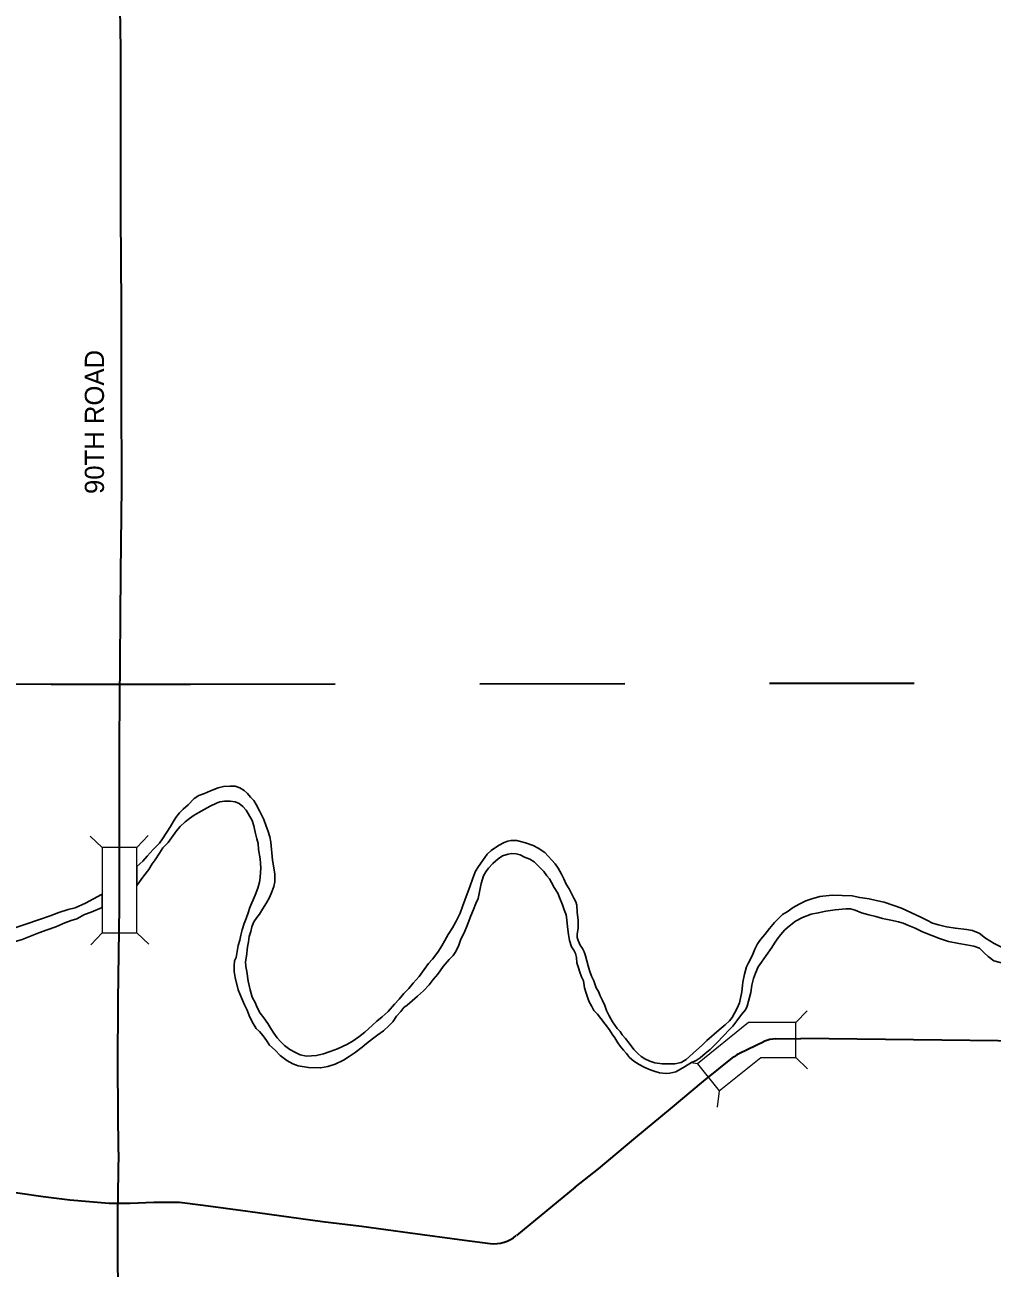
# Model space of a CAD drawing. Extents: x 216.56 to 220.49, y 46.02 to 49.94.
# Drawn here: x 218.294 to 218.963, y 46.839 to 47.698 of the extents above; entities that cross this region are included whole.
import ezdxf
from ezdxf.enums import TextEntityAlignment as Align

# ---------------------------------------------------------------- set-up
doc = ezdxf.new("R2010")
doc.units = 0
doc.header["$LTSCALE"] = 0.0075
doc.linetypes.add('DOT_DASHED', pattern=[7.7, 5, -1.2, 0.3, -1.2])
for name, color, linetype, lineweight in [('14', 7, 'Continuous', 35), ('2', 7, 'DOT_DASHED', 35), ('21', 7, 'Continuous', 13), ('25', 7, 'Continuous', 25)]:
    doc.layers.add(name, color=color, linetype=linetype, lineweight=lineweight)
doc.layers.add('49', color=7, linetype='Continuous')

msp = doc.modelspace()

# ---------------------------------------------------------------- linework, layer by layer
at = {"layer": '14'}
for p, q in [((218.359848, 47.088826), (218.359848, 47.148485)), ((218.358902, 47.024621), (218.359848, 47.088826)), ((218.788068, 46.987879), (218.804924, 46.996023)), ((218.813068, 46.997917), (218.830303, 46.998106)), ((218.763068, 46.96875), (218.78428, 46.985606)), ((218.674432, 46.895455), (218.633902, 46.861932)), ((218.598106, 46.858712), (218.61572, 46.856439))]:
    msp.add_line(p, q, dxfattribs=at)
for points in [[(218.359848, 47.148485), (218.359659, 47.203788), (218.360227, 47.258712), (218.360795, 47.319886), (218.361364, 47.379545), (218.361174, 47.444886), (218.361174, 47.503788), (218.360795, 47.567614), (218.360606, 47.623106), (218.360606, 47.681629), (218.359659, 47.738447)], [(218.359091, 46.919697), (218.358523, 46.978409), (218.358902, 47.024621)], [(219.311932, 46.996402), (219.240341, 46.995265), (219.162689, 46.995265), (219.064015, 46.995265), (218.830303, 46.998106)], [(218.674432, 46.895455), (218.69072, 46.908144), (218.716477, 46.929735), (218.740341, 46.949621), (218.763068, 46.96875)], [(218.359091, 46.919697), (218.358333, 46.877462), (218.358333, 46.864205)], [(218.259091, 46.895833), (218.307008, 46.889015), (218.325568, 46.886742), (218.352652, 46.88428)], [(218.352652, 46.88428), (218.367235, 46.88428), (218.383523, 46.885038), (218.401326, 46.885038), (218.417614, 46.882955), (218.448485, 46.878788)], [(218.448485, 46.878788), (218.5, 46.871591), (218.526894, 46.868371), (218.560606, 46.863826), (218.598106, 46.858712)], [(218.358333, 46.864205), (218.358523, 46.808523), (218.358712, 46.734848), (218.35928, 46.684091), (218.358902, 46.63447), (218.35928, 46.583333), (218.358902, 46.526515)]]:
    msp.add_lwpolyline(points, dxfattribs=at)
for centre, radius, start, end in [((218.813122, 46.978949), 0.018939, 90.22894, 115.7006), ((218.796162, 46.97078), 0.018939, 115.40666, 128.64904), ((218.618529, 46.88004), 0.023674, 263.33253, 310.3127)]:
    msp.add_arc(centre, radius, start, end, dxfattribs=at)
at = {"layer": '2'}
msp.add_line((218.312689, 47.242992), (218.408712, 47.242992), dxfattribs=at)
for points in [[(218.312689, 47.242992), (218.206061, 47.242045), (217.983902, 47.240152)], [(218.408712, 47.242992), (219.133712, 47.243939), (219.318561, 47.244129)]]:
    msp.add_lwpolyline(points, dxfattribs=at)
at = {"layer": '21'}
for p, q in [((218.339583, 47.137879), (218.347727, 47.130114)), ((218.379545, 47.138258), (218.37178, 47.130114)), ((218.347727, 47.071023), (218.339962, 47.062879)), ((218.37178, 47.071023), (218.379924, 47.063258)), ((218.834659, 47.017235), (218.826894, 47.009091)), ((218.835038, 46.977273), (218.826894, 46.985038)), ((218.758902, 46.980682), (218.754545, 46.98125)), ((218.774053, 46.961932), (218.772538, 46.950758))]:
    msp.add_line(p, q, dxfattribs=at)
msp.add_lwpolyline([(218.37178, 47.071023), (218.37178, 47.130114), (218.347727, 47.130114), (218.347727, 47.071023)], close=True, dxfattribs=at)
for points in [[(218.802841, 46.985038), (218.826894, 46.985038), (218.826894, 47.009091), (218.794129, 47.009091), (218.758902, 46.980682)], [(218.758902, 46.980682), (218.774053, 46.961932), (218.802841, 46.985038)]]:
    msp.add_lwpolyline(points, dxfattribs=at)
at = {"layer": '25'}
for points in [[(218.395076, 47.144697), (218.39678, 47.147727), (218.398674, 47.150758), (218.401326, 47.153977), (218.403788, 47.156629), (218.407197, 47.159659), (218.411364, 47.163826), (218.414583, 47.166098), (218.418371, 47.167424), (218.422727, 47.169129), (218.42803, 47.171212), (218.431629, 47.172159), (218.436174, 47.172348)], [(218.436174, 47.172348), (218.439773, 47.172348), (218.442803, 47.171402), (218.445833, 47.169508), (218.448295, 47.167424), (218.450189, 47.164962), (218.452462, 47.1625), (218.454167, 47.159848), (218.456439, 47.155303), (218.45947, 47.149432)], [(218.426705, 47.160795), (218.422348, 47.158712), (218.418182, 47.156439), (218.414583, 47.154356), (218.411364, 47.152462), (218.408144, 47.15), (218.405114, 47.147727), (218.401705, 47.144697), (218.399053, 47.141477)], [(218.451515, 47.148674), (218.447159, 47.155871), (218.444886, 47.158333), (218.442424, 47.160417), (218.439583, 47.161553), (218.436174, 47.162121), (218.432386, 47.162121), (218.429167, 47.161553), (218.426705, 47.160795)], [(218.456818, 47.122348), (218.455682, 47.128788), (218.455492, 47.132955), (218.454735, 47.136174), (218.453409, 47.14072), (218.452652, 47.145076), (218.451515, 47.148674)], [(218.45947, 47.149432), (218.461174, 47.144886), (218.462311, 47.141856), (218.463636, 47.1375), (218.464394, 47.133712), (218.465341, 47.121212)], [(218.37178, 47.116856), (218.375947, 47.120644), (218.378788, 47.124053), (218.382955, 47.128788), (218.3875, 47.133144), (218.389583, 47.136174), (218.395076, 47.144697)], [(218.399053, 47.141477), (218.393371, 47.133523), (218.389773, 47.129735), (218.387311, 47.126136), (218.38447, 47.121591), (218.382386, 47.11875), (218.380114, 47.114962)], [(218.603788, 47.108902), (218.605682, 47.113826), (218.607765, 47.116856), (218.610606, 47.120833), (218.613826, 47.125379), (218.616477, 47.12803), (218.621591, 47.131439), (218.625379, 47.133523)], [(218.625379, 47.133523), (218.62803, 47.13447), (218.630114, 47.134848), (218.63428, 47.134848), (218.636742, 47.13428), (218.640152, 47.133333), (218.645455, 47.131439), (218.649053, 47.129545), (218.653598, 47.126705), (218.660606, 47.11875)], [(218.449811, 47.088636), (218.453409, 47.097159), (218.455303, 47.101894), (218.456439, 47.106061), (218.457008, 47.10928), (218.457386, 47.116098), (218.456818, 47.122348)], [(218.465341, 47.121212), (218.466477, 47.116098), (218.467045, 47.111742), (218.467045, 47.108333), (218.467045, 47.106439), (218.466477, 47.10322), (218.464962, 47.099432), (218.463447, 47.095455), (218.461364, 47.091856), (218.458523, 47.0875)], [(218.650379, 47.116098), (218.646212, 47.120076), (218.643182, 47.12197), (218.639583, 47.123485), (218.636553, 47.125), (218.633712, 47.125758), (218.630871, 47.125947), (218.62822, 47.125568), (218.624242, 47.124242), (218.621212, 47.122348), (218.617614, 47.119129), (218.614583, 47.115909), (218.612689, 47.113258), (218.611174, 47.110417)], [(218.380114, 47.114962), (218.376515, 47.110417), (218.37178, 47.103788), (218.37178, 47.116856)], [(218.66572, 47.09053), (218.663636, 47.095644), (218.6625, 47.098485), (218.660038, 47.102462), (218.658144, 47.105871), (218.656818, 47.108333), (218.654924, 47.110606), (218.652841, 47.113447), (218.650379, 47.116098)], [(218.660606, 47.11875), (218.662689, 47.11572), (218.664962, 47.111742), (218.666667, 47.108333), (218.668182, 47.104735), (218.670455, 47.101515), (218.672727, 47.09697), (218.673674, 47.095076)], [(218.598295, 47.09375), (218.599811, 47.098106), (218.601705, 47.102841), (218.603788, 47.108902)], [(218.611174, 47.110417), (218.60947, 47.105114), (218.608523, 47.099432), (218.607576, 47.094886), (218.605871, 47.091477), (218.604167, 47.087311), (218.602462, 47.082765)], [(218.305303, 47.080492), (218.311932, 47.082955), (218.317803, 47.085227), (218.324242, 47.087311), (218.329167, 47.088447), (218.336364, 47.091667), (218.341856, 47.094697), (218.347348, 47.097538), (218.347727, 47.097727), (218.347727, 47.088636)], [(218.673674, 47.095076), (218.675, 47.092614), (218.675758, 47.090341), (218.675947, 47.085417), (218.676515, 47.079735), (218.676515, 47.074621), (218.675947, 47.070076), (218.675947, 47.067992), (218.676515, 47.065909), (218.67803, 47.0625)], [(218.817614, 47.083712), (218.820833, 47.085606), (218.825, 47.088636), (218.829167, 47.090909), (218.833712, 47.093182), (218.837879, 47.094697), (218.843561, 47.096212), (218.852083, 47.097159), (218.865909, 47.096591)], [(218.865909, 47.096591), (218.871023, 47.095455), (218.877462, 47.094508), (218.882386, 47.093561), (218.887879, 47.092235), (218.893939, 47.090341), (218.899811, 47.088068), (218.913826, 47.081818)], [(218.347727, 47.088636), (218.340152, 47.085417), (218.335606, 47.083712), (218.330303, 47.080871), (218.326326, 47.079735), (218.32197, 47.07803), (218.31572, 47.075379), (218.309848, 47.073295), (218.303977, 47.071023)], [(218.440341, 47.054167), (218.441667, 47.062311), (218.442803, 47.066098), (218.443561, 47.069508), (218.444508, 47.073295), (218.445833, 47.077462), (218.447348, 47.081061), (218.448674, 47.084848), (218.449811, 47.088636)], [(218.458523, 47.0875), (218.456439, 47.084091), (218.454735, 47.081818), (218.452652, 47.078788), (218.451136, 47.075189), (218.450379, 47.07197), (218.449432, 47.068561), (218.448864, 47.064962), (218.448106, 47.061553), (218.447538, 47.054924)], [(218.595076, 47.084659), (218.596591, 47.089205), (218.598295, 47.09375)], [(218.67197, 47.061364), (218.670644, 47.065909), (218.669886, 47.070076), (218.669129, 47.075379), (218.66875, 47.080114), (218.668182, 47.083523), (218.666856, 47.086932), (218.66572, 47.09053)], [(218.861553, 47.087689), (218.853977, 47.086932), (218.847727, 47.086174), (218.842424, 47.084848), (218.8375, 47.084091)], [(218.897727, 47.078788), (218.892424, 47.079924), (218.886742, 47.081061), (218.882197, 47.082386), (218.877273, 47.083523), (218.872348, 47.084848), (218.867803, 47.086742), (218.864773, 47.087689), (218.861553, 47.087689)], [(218.262689, 47.06875), (218.269318, 47.070265), (218.278409, 47.072159), (218.286742, 47.074432), (218.29375, 47.076705), (218.305303, 47.080492)], [(218.579545, 47.057765), (218.582386, 47.062121), (218.58447, 47.06572), (218.586742, 47.070076), (218.589773, 47.074621), (218.592235, 47.079167), (218.595076, 47.084659)], [(218.602462, 47.082765), (218.599811, 47.076136), (218.597917, 47.071023), (218.595644, 47.066667), (218.594129, 47.0625), (218.592045, 47.058333), (218.590152, 47.055492), (218.5875, 47.052652)], [(218.800379, 47.063447), (218.802841, 47.066856), (218.805492, 47.069886), (218.808712, 47.074053), (218.812121, 47.07822), (218.817614, 47.083712)], [(218.8375, 47.084091), (218.831439, 47.081818), (218.826705, 47.079167), (218.822348, 47.075758), (218.819318, 47.073106), (218.816477, 47.069886), (218.814015, 47.066667), (218.812121, 47.064015), (218.810227, 47.060985)], [(218.944886, 47.062879), (218.939583, 47.063826), (218.932386, 47.065152), (218.926136, 47.067235), (218.920833, 47.069318), (218.914394, 47.07178), (218.90928, 47.074242), (218.904735, 47.076136), (218.901136, 47.077841), (218.897727, 47.078788)], [(218.913826, 47.081818), (218.917803, 47.079545), (218.921402, 47.077841), (218.925568, 47.076705), (218.931061, 47.075379), (218.937121, 47.074242), (218.944697, 47.073485), (218.949053, 47.072727), (218.949432, 47.072538)], [(218.303977, 47.071023), (218.292614, 47.066477), (218.285417, 47.064394), (218.27822, 47.062311), (218.272159, 47.060606), (218.26553, 47.059091), (218.259848, 47.057955)], [(218.949432, 47.072538), (218.953598, 47.070833), (218.957955, 47.067424), (218.963826, 47.063826), (218.970455, 47.060606), (218.977083, 47.058333)], [(218.681061, 47.033144), (218.680303, 47.037879), (218.678977, 47.04072), (218.677841, 47.043939), (218.676705, 47.04697), (218.675758, 47.050379), (218.675379, 47.053977), (218.674621, 47.056818), (218.673674, 47.059091), (218.67197, 47.061364)], [(218.67803, 47.0625), (218.679545, 47.060227), (218.680682, 47.057955), (218.681629, 47.055303), (218.682576, 47.051705), (218.683523, 47.048295), (218.68447, 47.045076), (218.685795, 47.041288), (218.687311, 47.037879), (218.689015, 47.033144)], [(218.789583, 47.030303), (218.790341, 47.036932), (218.791477, 47.042614), (218.792803, 47.047538), (218.794318, 47.050379), (218.795833, 47.053409), (218.797159, 47.056439), (218.798485, 47.059848), (218.800379, 47.063447)], [(218.810227, 47.060985), (218.806439, 47.055492), (218.80322, 47.050947), (218.800947, 47.047538), (218.799053, 47.043371), (218.797727, 47.039583), (218.796591, 47.035038), (218.795833, 47.029924)], [(218.976136, 47.048864), (218.967992, 47.050568), (218.963636, 47.051705), (218.959848, 47.054735), (218.957008, 47.057197), (218.953788, 47.060417), (218.949811, 47.061932), (218.944886, 47.062879)], [(218.441667, 47.031818), (218.439583, 47.040152), (218.439015, 47.044318), (218.439015, 47.048295), (218.439205, 47.051894), (218.440341, 47.054167)], [(218.447538, 47.054924), (218.44678, 47.051136), (218.44697, 47.047917), (218.447727, 47.044508), (218.448674, 47.037689), (218.45, 47.031818)], [(218.549621, 47.02178), (218.552841, 47.025379), (218.556061, 47.029167), (218.559659, 47.032765), (218.5625, 47.036364), (218.566667, 47.040909), (218.570265, 47.045833), (218.573295, 47.05), (218.575947, 47.052841), (218.579545, 47.057765)], [(218.5875, 47.052652), (218.583333, 47.047917), (218.579545, 47.042614), (218.576515, 47.038826), (218.573674, 47.035227), (218.569697, 47.031061), (218.56553, 47.027273), (218.561932, 47.024053)], [(218.454167, 47.005114), (218.451515, 47.009659), (218.449432, 47.014015), (218.447917, 47.017803), (218.446212, 47.021402), (218.444129, 47.026136), (218.441667, 47.031818)], [(218.45, 47.031818), (218.451515, 47.026705), (218.453409, 47.022917), (218.454924, 47.019508), (218.457008, 47.01553), (218.45947, 47.012311), (218.462121, 47.008523)], [(218.698106, 47.004167), (218.692235, 47.011932), (218.689962, 47.014962), (218.6875, 47.017424), (218.685985, 47.020265), (218.68428, 47.023485), (218.683333, 47.025947), (218.682197, 47.029356), (218.681061, 47.033144)], [(218.689015, 47.033144), (218.69053, 47.030682), (218.691856, 47.027652), (218.693371, 47.024432), (218.694886, 47.020833), (218.696212, 47.017424), (218.697917, 47.013826), (218.700189, 47.009659), (218.703409, 47.005114)], [(218.773864, 47.004167), (218.77803, 47.007576), (218.781061, 47.010417), (218.782955, 47.012689), (218.784659, 47.01553), (218.786364, 47.019129), (218.788068, 47.022727), (218.789583, 47.030303)], [(218.795833, 47.029924), (218.793371, 47.020455), (218.792045, 47.017992), (218.789394, 47.014773), (218.786174, 47.010227), (218.783333, 47.006629), (218.780492, 47.003598), (218.777652, 47.000758)], [(218.53447, 47.007386), (218.5375, 47.010038), (218.541098, 47.013068), (218.545265, 47.016856), (218.549621, 47.02178)], [(218.561932, 47.024053), (218.558523, 47.021212), (218.556061, 47.019508), (218.553977, 47.016856), (218.551136, 47.013447), (218.548485, 47.009659), (218.546023, 47.007008)], [(218.462121, 47.008523), (218.464394, 47.004924), (218.466288, 47.001894), (218.468561, 46.998674), (218.471023, 46.996023), (218.473674, 46.993371), (218.477462, 46.99053), (218.480871, 46.988636), (218.484659, 46.986742), (218.488826, 46.985985), (218.495833, 46.986364)], [(218.475379, 46.982955), (218.470644, 46.986364), (218.467235, 46.990152), (218.463447, 46.993561), (218.461364, 46.99678), (218.459091, 47), (218.456439, 47.00303), (218.454167, 47.005114)], [(218.546023, 47.007008), (218.542045, 47.003409), (218.538258, 47.000568), (218.53447, 46.997917), (218.530303, 46.994697), (218.527273, 46.992045), (218.522538, 46.988447), (218.518371, 46.985795), (218.514394, 46.983144)], [(218.517235, 46.994318), (218.521212, 46.996591), (218.525, 46.999242), (218.529167, 47.002462), (218.53447, 47.007386)], [(218.71875, 46.980114), (218.714962, 46.982576), (218.712121, 46.985038), (218.709848, 46.987689), (218.707955, 46.990152), (218.705682, 46.992803), (218.703977, 46.995076), (218.701894, 46.998485), (218.7, 47.001136), (218.698106, 47.004167)], [(218.703409, 47.005114), (218.705492, 47.00303), (218.707008, 47.000758), (218.70928, 46.998106), (218.711742, 46.994886), (218.714962, 46.99053), (218.717992, 46.9875)], [(218.777652, 47.000758), (218.771591, 46.994508), (218.767803, 46.99053), (218.764394, 46.987689), (218.760795, 46.984848), (218.758144, 46.982955), (218.754924, 46.981439)], [(218.758333, 46.990152), (218.762121, 46.993561), (218.76553, 46.99678), (218.773864, 47.004167)], [(218.495833, 46.986364), (218.500568, 46.9875), (218.505303, 46.989205), (218.510417, 46.990909), (218.517235, 46.994318)], [(218.514394, 46.983144), (218.508712, 46.980492), (218.503598, 46.978788), (218.498674, 46.977841), (218.490341, 46.97803), (218.483144, 46.979167), (218.479545, 46.980682), (218.475379, 46.982955)], [(218.717992, 46.9875), (218.720076, 46.985606), (218.722727, 46.984091), (218.726136, 46.982576), (218.729545, 46.98125), (218.734659, 46.980682), (218.743371, 46.980682), (218.747727, 46.981439), (218.751136, 46.983523), (218.758333, 46.990152)], [(218.754924, 46.981439), (218.75, 46.978598), (218.744129, 46.975189), (218.739962, 46.974242), (218.7375, 46.974053), (218.732765, 46.974432), (218.729167, 46.975568), (218.725189, 46.976894), (218.72178, 46.978598), (218.71875, 46.980114)]]:
    msp.add_lwpolyline(points, dxfattribs=at)

# ---------------------------------------------------------------- texts
at = {"layer": '49'}
msp.add_text('90TH ROAD', height=0.01326, rotation=90, dxfattribs=at).set_placement((218.349053, 47.424053), align=Align.CENTER)

doc.saveas('drawing.dxf')
